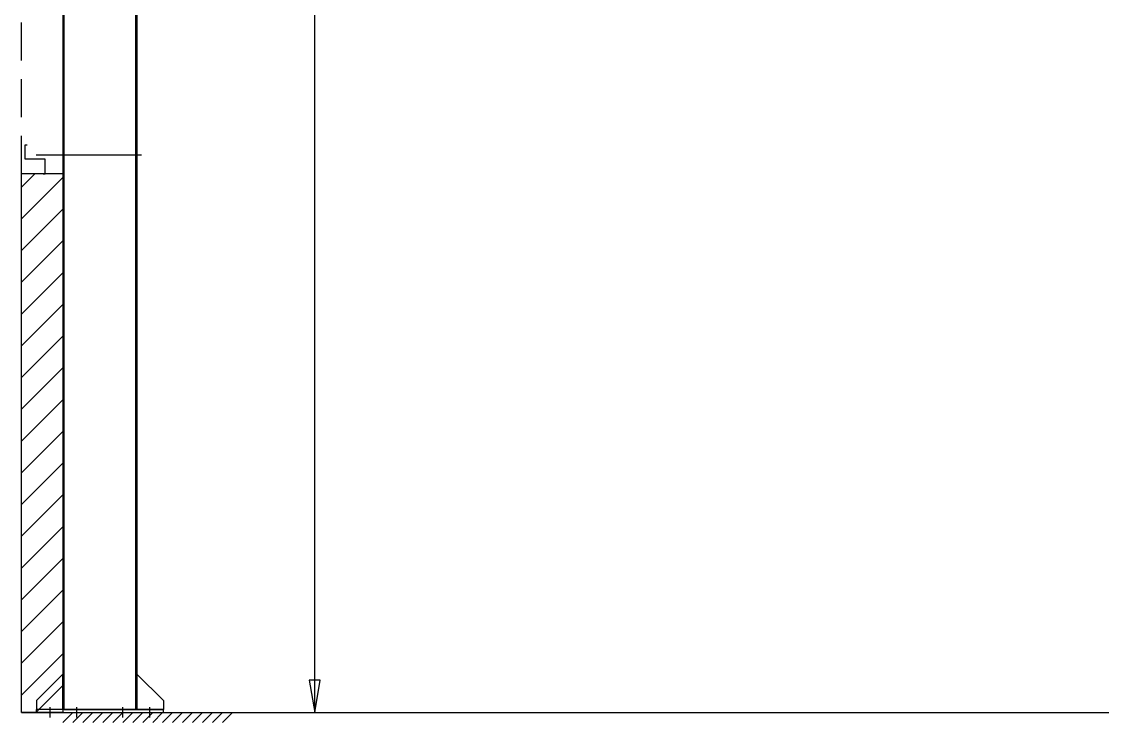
# Model space of a CAD drawing. Header units: millimetres. Extents: x -5562 to 63704, y 1151 to 23598.
# Drawn here: x 3980 to 9996, y 9086 to 12988 of the extents above; entities that cross this region are included whole.
import ezdxf

# ---------------------------------------------------------------- set-up
doc = ezdxf.new("R2010")
doc.units = ezdxf.units.MM
doc.header["$MEASUREMENT"] = 0
doc.linetypes.add('CONTIN', pattern=[0])
doc.linetypes.add('DASHED', pattern=[315.32, 210.22, -105.1])
doc.layers.get('0').update_dxf_attribs({"linetype": 'CONTIN'})
for name, color, linetype in [('1', 7, 'CONTIN'), ('10', 7, 'CONTIN'), ('2', 6, 'CONTIN'), ('5', 5, 'DASHED')]:
    doc.layers.add(name, color=color, linetype=linetype)

# ---------------------------------------------------------------- blocks, each defined once
blk = doc.blocks.new('ZCOL')
for p, q in [((10.16, 0), (0, 0)), ((0, 0), (0, -25.4)), ((10.16, -2.54), (10.16, 0)), ((-10.16, -25.4), (-10.16, -22.86)), ((0, -25.4), (-10.16, -25.4))]:
    blk.add_line(p, q)
blk = doc.blocks.new('ARROWF')
for p, q in [((0, 0), (-180.37067, 30.061779)), ((-180.37067, 30.061779), (-180.37067, -30.061781)), ((-180.37067, -30.061781), (0, 0))]:
    blk.add_line(p, q)

msp = doc.modelspace()

# ---------------------------------------------------------------- hatches: boundary and pattern name
at = {"linetype": 'Continuous'}
h = msp.add_hatch(dxfattribs=at)
h.set_pattern_fill('ANSI31', color=1, scale=1000, style=0)
h.set_pattern_definition([(45, (-4301.09, 3609.22), (-88.3883, 88.3883), [])])
h.paths.add_polyline_path([(3980.1, 12141.9), (3980.1, 9141.9), (4210.1, 9141.9), (4210.1, 12141.9)])

# ---------------------------------------------------------------- linework, layer by layer
msp.add_lwpolyline([(3980.1, 12141.9), (4210.1, 12141.9), (4210.1, 9141.9), (3980.1, 9141.9)], close=True, dxfattribs=at)
at = {"layer": '1'}
for p, q in [((4210.1, 18156.1), (4210.1, 9157.9)), ((4216.1, 9157.9), (4216.1, 18156.1)), ((4216.1, 9157.9), (4216.1, 18156.1)), ((4616.1, 9157.9), (4616.1, 18156.1)), ((4616.1, 9157.9), (4616.1, 18156.1)), ((4622.1, 18156.1), (4622.1, 9157.9)), ((4060.5, 12247.2), (4648.2, 12247.2)), ((4210.1, 9354.9), (4063.1, 9207.9)), ((4210.1, 9157.9), (4210.1, 9354.9)), ((4622.1, 9157.9), (4622.1, 9354.9)), ((4622.1, 9354.9), (4769.1, 9207.9)), ((4063.1, 9207.9), (4063.1, 9157.9)), ((4769.1, 9207.9), (4769.1, 9157.9)), ((4769.1, 9157.9), (4063.1, 9157.9)), ((4063.1, 9141.9), (4063.1, 9157.9)), ((4210.1, 9157.9), (4063.1, 9157.9)), ((4138.1, 9113.2), (4138.1, 9170.6)), ((4216.1, 9157.9), (4210.1, 9157.9)), ((4216.1, 9157.9), (4616.1, 9157.9)), ((4288.1, 9113.2), (4288.1, 9170.6)), ((4544.1, 9113.2), (4544.1, 9170.6)), ((4616.1, 9157.9), (4622.1, 9157.9)), ((4622.1, 9157.9), (4769.1, 9157.9)), ((4694.1, 9113.2), (4694.1, 9170.6)), ((4769.1, 9141.9), (4769.1, 9157.9)), ((4063.1, 9141.9), (4769.1, 9141.9))]:
    msp.add_line(p, q, dxfattribs=at)
at = {"layer": '2'}
for p, q in [((5611.3, 9141.9), (5611.3, 18183.1)), ((3980.1, 9141.9), (15400.1, 9141.9)), ((4210.1, 9086.4), (4265.6, 9141.9)), ((4265.6, 9086.4), (4321.1, 9141.9)), ((4321.1, 9086.4), (4376.6, 9141.9)), ((4376.6, 9086.4), (4432.1, 9141.9)), ((4432.1, 9086.4), (4487.6, 9141.9)), ((4487.6, 9086.4), (4543.1, 9141.9)), ((4543.1, 9086.4), (4598.6, 9141.9)), ((4598.6, 9086.4), (4654.1, 9141.9)), ((4654.1, 9086.4), (4709.6, 9141.9)), ((4709.6, 9086.4), (4765.1, 9141.9)), ((4765.1, 9086.4), (4820.6, 9141.9)), ((4820.6, 9086.4), (4876.1, 9141.9)), ((4876.1, 9086.4), (4931.6, 9141.9)), ((4931.6, 9086.4), (4987.1, 9141.9)), ((4987.1, 9086.4), (5042.6, 9141.9)), ((5042.6, 9086.4), (5098.1, 9141.9)), ((5098.1, 9086.4), (5153.6, 9141.9))]:
    msp.add_line(p, q, dxfattribs=at)
at = {"layer": '5'}
for p, q in [((3980.1, 12141.9), (3980.1, 18571.9)), ((9602.6, 9141.9), (9777.6, 9141.9))]:
    msp.add_line(p, q, dxfattribs=at)

# ---------------------------------------------------------------- block references
at = {"layer": '10', "xscale": -8, "yscale": -4.4055119, "zscale": -4.4055119, "rotation": 89.99998469999991}
msp.add_blockref('ZCOL', (4111, 12221.9), dxfattribs=at)
at = {"layer": '2', "rotation": 270}
msp.add_blockref('ARROWF', (5611.3, 9141.9), dxfattribs=at)

doc.saveas('drawing.dxf')
